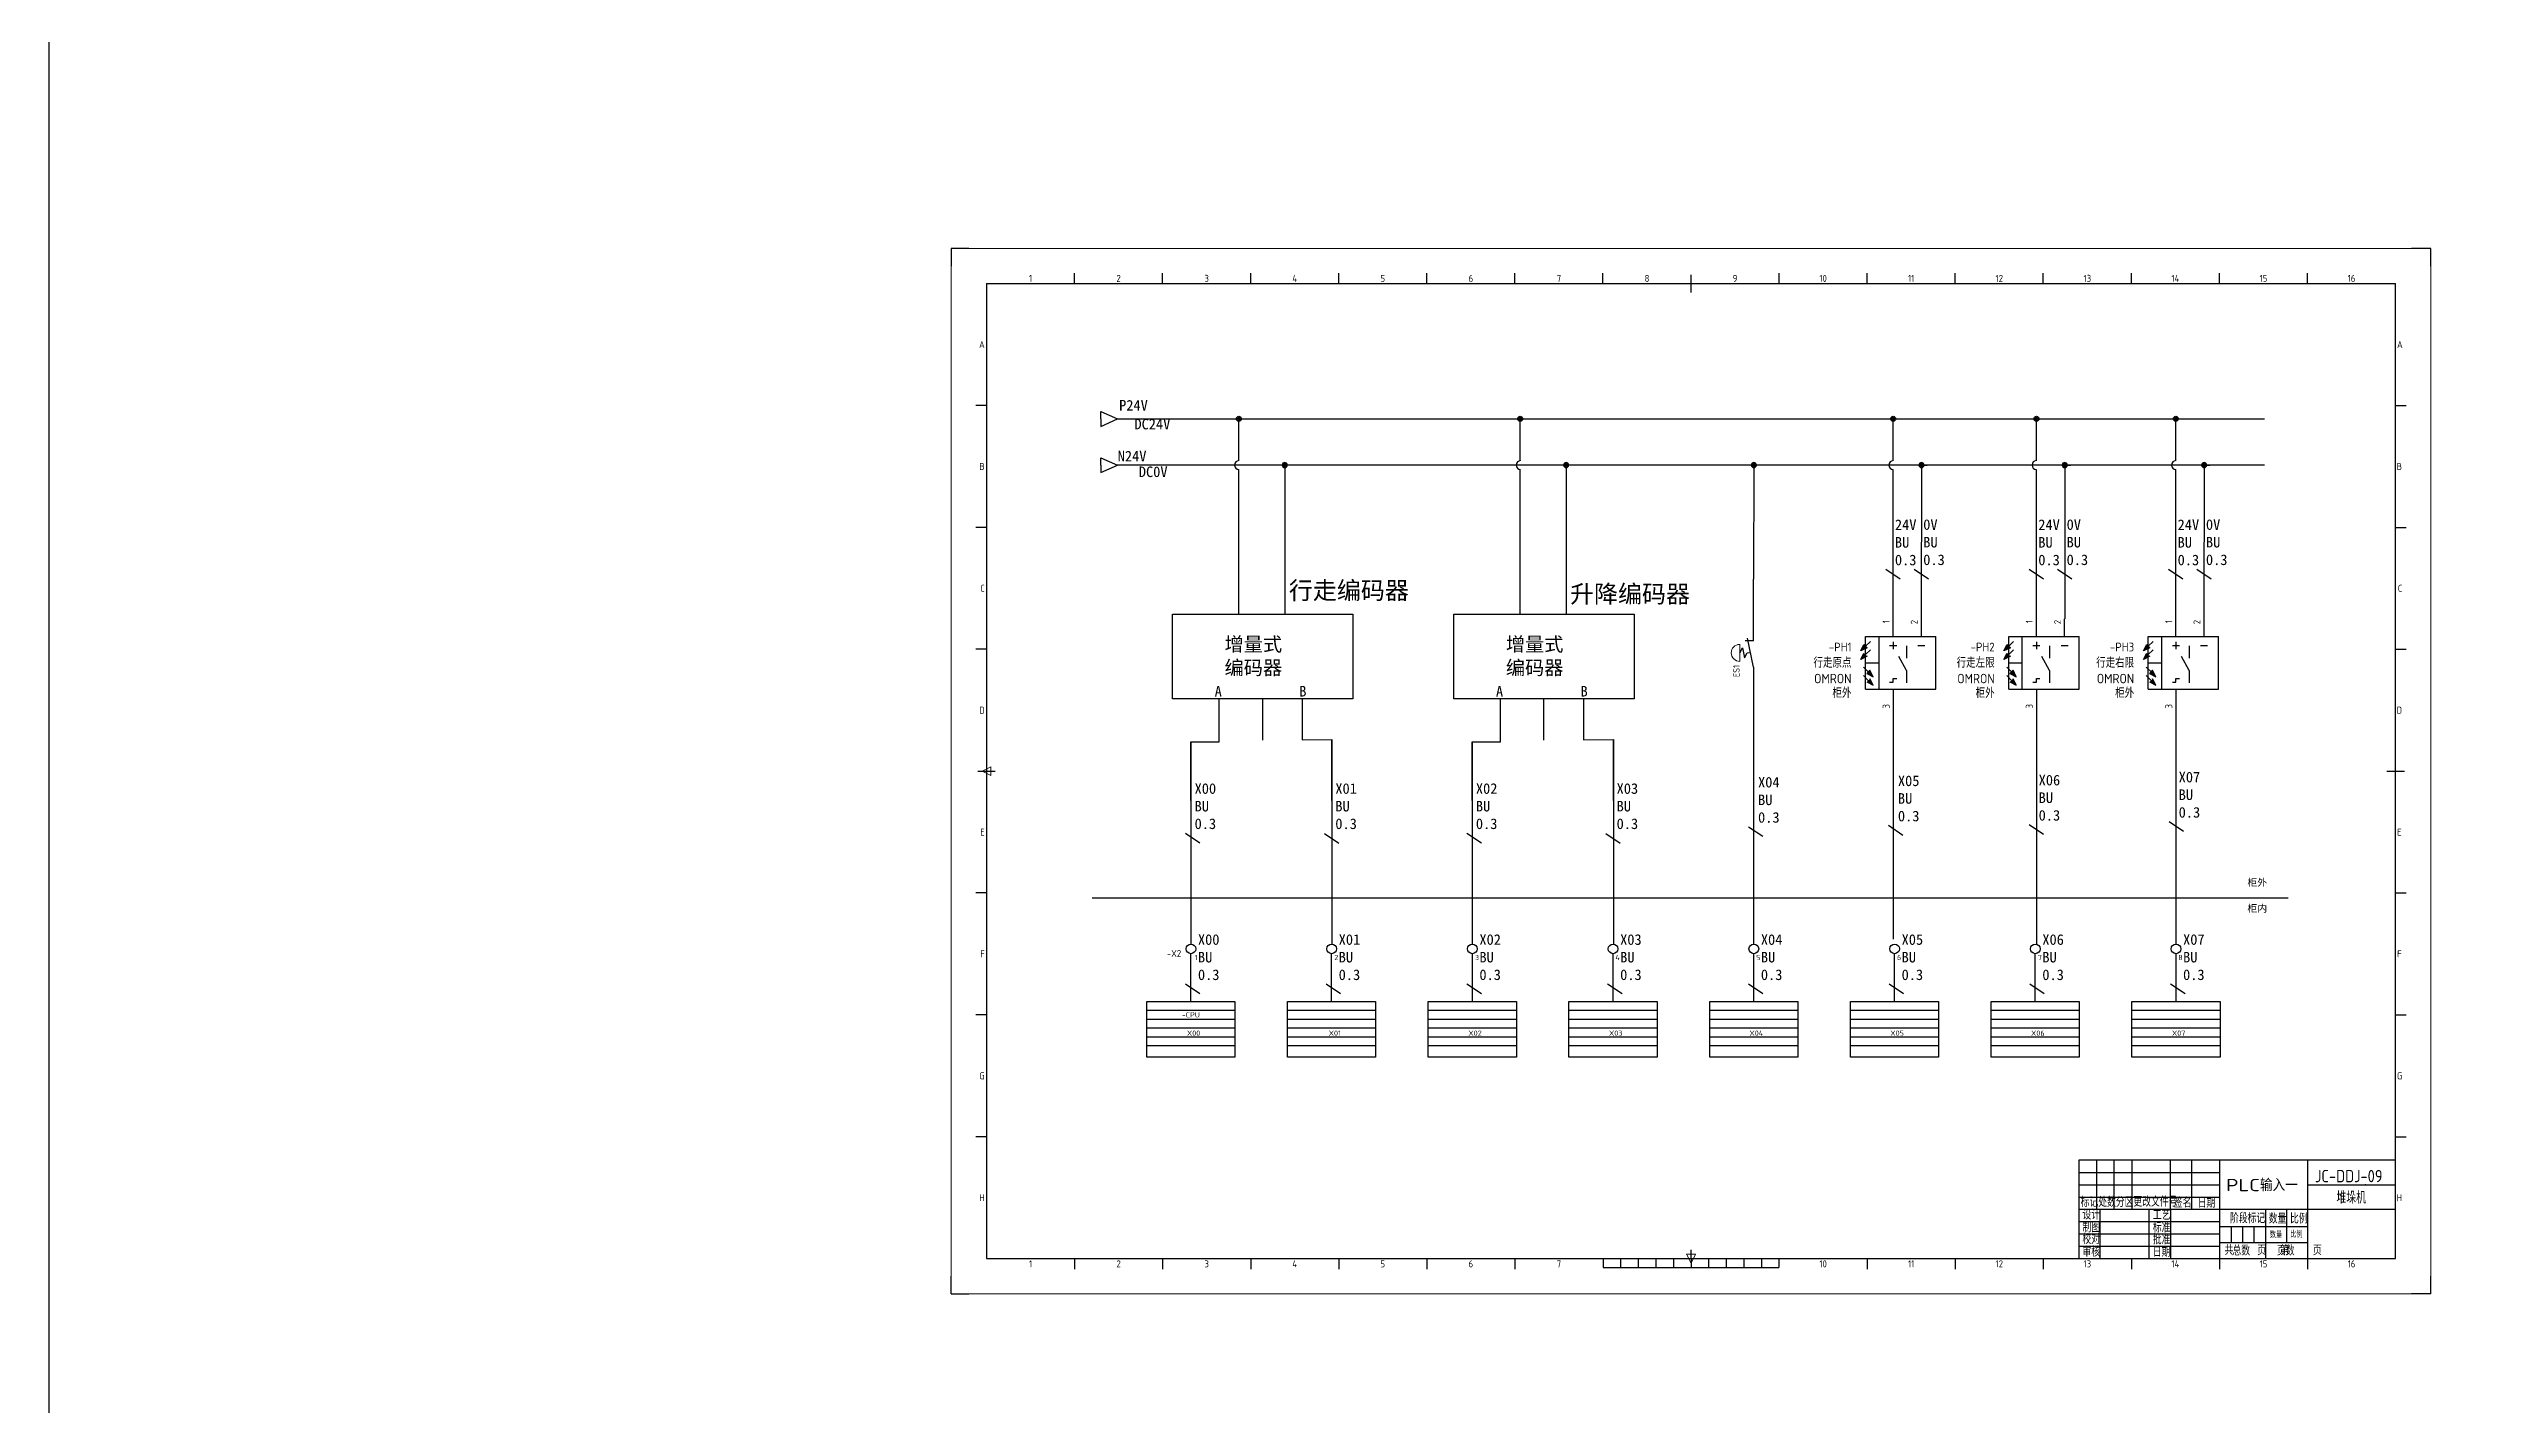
# Model space of a CAD drawing. Header units: inches. Extents: x -128 to 31549, y -2321 to 19035.
# Drawn here: x -128 to 1265, y 4488 to 5259 of the extents above; entities that cross this region are included whole.
import ezdxf
from ezdxf.enums import TextEntityAlignment as Align

# ---------------------------------------------------------------- set-up
doc = ezdxf.new("R2010")
doc.units = ezdxf.units.IN
doc.header["$MEASUREMENT"] = 0
for name, color, linetype in [('AE_BOR', 1, 'Continuous'), ('BLU_0.5mm^2', 5, 'Continuous'), ('DESC', 1, 'Continuous'), ('SYMS', 7, 'Continuous'), ('TAGS', 51, 'Continuous'), ('TAN_0.5mm^2', 31, 'Continuous'), ('TAN_1.5mm^2', 31, 'Continuous'), ('TERMS', 4, 'Continuous'), ('WIRENO', 70, 'Continuous'), ('图框_外框线', 7, 'Continuous'), ('图框_标题栏属性', 1, 'Continuous'), ('图框_标题栏文字', 6, 'Continuous')]:
    doc.layers.add(name, color=color, linetype=linetype)
doc.layers.add('CAXA0', color=7, linetype='Continuous', lineweight=70)
doc.layers.add('CAXA3', color=7, linetype='Continuous', lineweight=25)
doc.styles.get("Standard").update_dxf_attribs({"font": 'txt', "bigfont": 'gbcbig.shx'})
doc.styles.add('WD', font='romans.shx', dxfattribs={"bigfont": 'gbcbig.shx'})
doc.styles.add('WD_IEC', font='ISOCP2.shx', dxfattribs={"width": 0.9, "height": 4, "bigfont": 'gbcbig.shx'})
doc.styles.add('工程字', font='gbenor.shx', dxfattribs={"bigfont": 'gbcbig.shx'})

# ---------------------------------------------------------------- blocks, each defined once
blk = doc.blocks.new('gb_a1')
for p, q in [((20, 574), (20, 20)), ((20, 574), (821, 574)), ((821, 20), (821, 574)), ((20, 20), (821, 20))]:
    blk.add_line(p, q)
at = {"layer": 'AE_BOR', "lineweight": 30}
for p, q in [((10, 594), (0, 594)), ((0, 594), (0, 584)), ((841, 594), (830, 594)), ((841, 584), (841, 594)), ((0, 0), (0, 10)), ((0, 0), (10, 0)), ((841, 0), (830, 0)), ((841, 0), (841, 10))]:
    blk.add_line(p, q, dxfattribs=at)
at = {"layer": 'AE_BOR', "color": 1, "lineweight": 15}
for p, q in [((0, 594), (841, 594)), ((0, 0), (0, 594)), ((841, 594), (841, 0)), ((17.5, 297), (22.5, 299.5)), ((22.5, 294.5), (17.5, 297)), ((22.5, 299.5), (22.5, 294.5)), ((420.5, 17.5), (418, 22.5)), ((418, 22.5), (423, 22.5)), ((423, 22.5), (420.5, 17.5)), ((841, 0), (0, 0))]:
    blk.add_line(p, q, dxfattribs=at)
at = {"layer": 'AE_BOR'}
for p, q in [((70.0625, 574), (70.0625, 580)), ((120.125, 574), (120.125, 580)), ((170.1875, 574), (170.1875, 580)), ((220.25, 574), (220.25, 580)), ((270.3125, 574), (270.3125, 580)), ((320.375, 574), (320.375, 580)), ((370.4375, 574), (370.4375, 580)), ((470.5625, 574), (470.5625, 580)), ((520.625, 574), (520.625, 580)), ((570.6875, 574), (570.6875, 580)), ((620.75, 574), (620.75, 580)), ((670.8125, 574), (670.8125, 580)), ((720.875, 574), (720.875, 580)), ((770.9375, 574), (770.9375, 580)), ((20, 504.75), (14, 504.75)), ((821, 504.75), (827, 504.75)), ((20, 435.5), (14, 435.5)), ((821, 435.5), (827, 435.5)), ((20, 366.25), (14, 366.25)), ((821, 366.25), (827, 366.25)), ((20, 227.75), (14, 227.75)), ((821, 227.75), (827, 227.75)), ((20, 158.5), (14, 158.5)), ((821, 158.5), (827, 158.5)), ((20, 89.25), (14, 89.25)), ((821, 89.25), (827, 89.25)), ((70.0625, 20), (70.0625, 14)), ((120.125, 20), (120.125, 14)), ((170.1875, 20), (170.1875, 14)), ((220.25, 20), (220.25, 14)), ((270.3125, 20), (270.3125, 14)), ((320.375, 20), (320.375, 14)), ((520.625, 20), (520.625, 14)), ((570.6875, 20), (570.6875, 14)), ((620.75, 20), (620.75, 14)), ((670.8125, 20), (670.8125, 14)), ((720.875, 20), (720.875, 14)), ((770.9375, 20), (770.9375, 14))]:
    blk.add_line(p, q, dxfattribs=at)
at = {"layer": 'AE_BOR', "color": 2, "lineweight": 30}
for p, q in [((420.5, 574), (420.5, 579)), ((420.5, 569), (420.5, 574)), ((15, 297), (25, 297)), ((816, 297), (826, 297)), ((370.5, 20), (370.5, 15)), ((370.5, 15), (470.5, 15)), ((380.5, 20), (380.5, 15)), ((390.5, 20), (390.5, 15)), ((400.5, 20), (400.5, 15)), ((410.5, 20), (410.5, 15)), ((420.5, 20), (420.5, 25)), ((420.5, 20), (420.5, 15)), ((430.5, 20), (430.5, 15)), ((440.5, 20), (440.5, 15)), ((450.5, 20), (450.5, 15)), ((460.5, 20), (460.5, 15)), ((470.5, 20), (470.5, 15))]:
    blk.add_line(p, q, dxfattribs=at)
at = {"layer": 'AE_BOR', "style": 'WD_IEC'}
for s, p in [('1', (45.03125, 575)), ('2', (95.09375, 575)), ('3', (145.15625, 575)), ('4', (195.21875, 575)), ('5', (245.28125, 575)), ('6', (295.34375, 575)), ('7', (345.40625, 575)), ('8', (395.46875, 575)), ('9', (445.53125, 575)), ('10', (495.59375, 575)), ('11', (545.65625, 575)), ('12', (595.71875, 575)), ('13', (645.78125, 575)), ('14', (695.84375, 575)), ('15', (745.90625, 575)), ('16', (795.96875, 575)), ('1', (45.03125, 15)), ('2', (95.09375, 15)), ('3', (145.15625, 15)), ('4', (195.21875, 15)), ('5', (245.28125, 15)), ('6', (295.34375, 15)), ('7', (345.40625, 15)), ('10', (495.59375, 15)), ('11', (545.65625, 15)), ('12', (595.71875, 15)), ('13', (645.78125, 15)), ('14', (695.84375, 15)), ('15', (745.90625, 15)), ('16', (795.96875, 15))]:
    blk.add_text(s, height=4, dxfattribs=at).set_placement(p, align=Align.CENTER)
for s, p in [('A', (19, 539.375)), ('A', (825.04762, 539.375)), ('B', (19, 470.125)), ('B', (824.66667, 470.125)), ('C', (19, 400.875)), ('C', (824.85714, 400.875)), ('D', (19, 331.625)), ('D', (824.66667, 331.625)), ('E', (19, 262.375)), ('E', (824.47619, 262.375)), ('F', (19, 193.125)), ('F', (824.47619, 193.125)), ('G', (19, 123.875)), ('G', (824.85714, 123.875)), ('H', (19, 54.625)), ('H', (824.66667, 54.625))]:
    blk.add_text(s, height=4, dxfattribs=at).set_placement(p, align=Align.MIDDLE_RIGHT)
blk = doc.blocks.new('GB_TitleBlock')
at = {"lineweight": -3}
for p, q in [((-50, 42), (0, 42)), ((-50, 28), (0, 28))]:
    blk.add_line(p, q, dxfattribs=at)
blk.add_point((-17, 42), dxfattribs=at)
at = {"layer": '图框_外框线'}
for p, q in [((-170, 56), (-170, 28)), ((-160, 28), (-160, 56)), ((-150, 56), (-150, 28)), ((-128, 28), (-128, 56)), ((-116, 56), (-116, 28)), ((-100, 56), (-100, 0)), ((-50, 56), (-50, 0)), ((-180, 49), (-100, 49)), ((-180, 42), (-100, 42)), ((-180, 35), (-100, 35)), ((-180, 28), (-50, 28)), ((-168, 0), (-168, 28)), ((-140, 0), (-140, 28)), ((-128, 28), (-128, 0)), ((-74, 28), (-74, 0)), ((-62, 28), (-62, 9)), ((-180, 21), (-100, 21)), ((-180, 14), (-100, 14)), ((-50, 18), (-100, 18)), ((-93.5, 18), (-93.5, 9)), ((-87, 18), (-87, 9)), ((-80.5, 18), (-80.5, 9)), ((-180, 7), (-100, 7)), ((-50, 9), (-100, 9))]:
    blk.add_line(p, q, dxfattribs=at)
blk.add_lwpolyline([(0, 56), (-180, 56), (-180, 0), (0, 0), (0, 56)], dxfattribs=at)
at = {"style": 'WD', "flags": 1}
blk.add_attdef('WD_TB', (-168.4, 50.5), '', height=2, dxfattribs=at)
at = {"layer": '图框_标题栏属性', "style": '工程字'}
for tag, p in [('REV3', (-179.6, 50.9)), ('REV2', (-179.4, 43.5)), ('REV1', (-179.4, 36.8))]:
    blk.add_attdef(tag, p, '', height=3, dxfattribs=at)
for tag, height, width, p, p2 in [('REV3DET', 3, 13.288798, (-148.8, 50.8), (-130.5, 50.8)), ('REV2DET', 3, 1.39216, (-148.8, 43.8), (-130.5, 43.8)), ('BY3', 3, 6.930672, (-126.9, 50.8), (-117.4, 50.8)), ('BY2', 3, 6.930672, (-126.9, 43.8), (-117.4, 43.8)), ('RD3', 3, 9.096075, (-114.7, 50.8), (-102.2, 50.8)), ('RD2', 3, 9.096075, (-114.7, 43.8), (-102.2, 43.8)), ('文件名称', 7, 2.04191, (-96.3, 38.3), (-55.6, 38.3)), ('REV1DET', 3, 13.288798, (-148.8, 36.8), (-130.5, 36.8)), ('BY1', 3, 6.930672, (-126.9, 36.8), (-117.4, 36.8)), ('RD1', 3, 9.096075, (-114.7, 36.8), (-102.2, 36.8))]:
    blk.add_attdef(tag, text='', height=height, dxfattribs=dict(at, width=width)).set_placement(p, p2, align=Align.FIT)
for tag, p in [('图号', (-26.6, 46.9)), ('项目名称', (-25.3, 35.2))]:
    blk.add_attdef(tag, text='', height=7, dxfattribs=at).set_placement(p, align=Align.MIDDLE)
at = {"layer": '图框_标题栏属性', "lineweight": -3}
for tag, p in [('罗文根', (-163.6, 22.3)), ('制图', (-163.6, 15.3)), ('标准', (-123.6, 15.3)), ('工艺', (-123.6, 22.3)), ('校对', (-163.6, 8.3)), ('审核', (-163.6, 1.3)), ('批准', (-123.6, 8.3)), ('日期', (-123.6, 1.3))]:
    blk.add_attdef(tag, p, '', height=5, dxfattribs=at)
at = {"layer": '图框_标题栏属性', "style": '工程字'}
for tag, height, p in [('数量', 3.5, (-68, 13.6)), ('比例', 3.5, (-56.4, 13.7)), ('总数', 5, (-87.7, 4.4)), ('页数', 5, (-62.4, 4.4))]:
    blk.add_attdef(tag, text='', height=height, dxfattribs=at).set_placement(p, align=Align.MIDDLE_CENTER)
at = {"layer": '图框_标题栏文字', "style": '工程字'}
for s, p in [('标记', (-179, 29.4)), ('处数', (-169, 29.4)), ('分区', (-159, 29.4)), ('更改文件号', (-149, 29.6)), ('签名', (-126, 29)), ('日期', (-112.5, 29)), ('制图', (-178, 15)), ('设计', (-178, 22.3)), ('标准', (-138, 14.9)), ('工艺', (-138, 22.1)), ('阶段标记', (-94.1, 20.2)), ('数量', (-72.1, 20)), ('比例', (-60, 20)), ('校对', (-178, 8.3)), ('审核', (-178, 1.1)), ('批准', (-138, 8.1)), ('日期', (-138, 1.1)), ('共     页   第     页', (-97.2, 2))]:
    blk.add_text(s, height=5, dxfattribs=at).set_placement(p)
blk = doc.blocks.new('A$C5F215F0F')
for p, q in [((25.1, 31.7), (25.1, 58.8)), ((50.1, 31.7), (50.1, 0)), ((0, 26.7), (50.1, 26.7)), ((0, 21.7), (50.1, 21.7)), ((0, 16.7), (50.1, 16.7)), ((0, 11.7), (50.1, 11.7)), ((0, 6.7), (50.1, 6.7))]:
    blk.add_line(p, q)
blk.add_lwpolyline([(50.1, 0), (0, 0), (0, 31.7), (50.1, 31.7)])
blk.add_circle((25.1, 61.6), 2.75)
at = {"ltscale": 4, "style": 'WD_IEC'}
blk.add_attdef('TAG1', text='', height=4, dxfattribs=at).set_placement((15.5, 57), align=Align.CENTER)
for tag, p in [('TERM03', (39.9, 57.2)), ('TERM02', (30.4, 13.7)), ('TERM01', (30.2, 24))]:
    blk.add_attdef(tag, text='', height=3, dxfattribs=at).set_placement(p, align=Align.MIDDLE_RIGHT)
blk = doc.blocks.new('wddot')
for radius in [0.72, 0.449, 0.223]:
    blk.add_circle((0, 0), radius)
blk = doc.blocks.new('33')
at = {"color": 7}
for p, q in [((554.1, 4866.4), (554.1, 4889.7)), ((578.9, 4866.2), (578.9, 4889.7)), ((601.4, 4889.7), (601.4, 4866.4))]:
    blk.add_line(p, q, dxfattribs=at)
blk.add_lwpolyline([(527.7, 4937.8), (630.1, 4937.8), (630.1, 4889.7), (527.7, 4889.7)], close=True, dxfattribs=at)
at = {"layer": 'WIRENO', "color": 0}
for s, insert, char_height, width, attachment_point in [('{\\fSimSun|b0|i0|c134|p2;增量式\\P编码器}', (573.6, 4902.5), 8, 44.54, 8), ('{\\fSimSun|b0|i0|c134|p2;A}', (551.6, 4896.9), 6, 5, 1), ('{\\fSimSun|b0|i0|c134|p2;B}', (599.7, 4897), 6, 5, 1)]:
    blk.add_mtext(s, dxfattribs=dict(at, insert=insert, char_height=char_height, width=width, attachment_point=attachment_point))
blk = doc.blocks.new('VPE11B16')
for p, q in [((-7.85, -7.5), (-7.85, 7.5)), ((-7.85, 7.5), (12.15, 7.5)), ((-4.1, 7.5), (-4.1, -7.5)), ((0, 7.5), (0, 12.5)), ((8.04, 7.5), (8.04, 12.5)), ((12.15, -7.5), (12.15, 7.5)), ((-9.2, 3.39), (-8.29, 5.2)), ((-7.38, 4.29), (-9.2, 3.39)), ((-9.2, 0.98), (-8.29, 2.8)), ((-7.38, 1.89), (-9.2, 0.98)), ((-8.29, 5.2), (-7.38, 4.29)), ((-7.85, 0), (-4.1, 0)), ((-7.83, 4.75), (-6.47, 6.11)), ((-7.83, 2.34), (-6.47, 3.71)), ((-1, 4.94), (1, 4.94)), ((0, 5.94), (0, 3.94)), ((3.78, -2.12), (1.59, 1.81)), ((3.78, 4.88), (3.78, 1.38)), ((7.04, 4.94), (9.04, 4.94)), ((-7.06, -2.56), (-8.42, -1.2)), ((-7.06, -4.97), (-8.42, -3.6)), ((-6.61, -2.11), (-7.52, -3.02)), ((-7.52, -3.02), (-5.7, -3.92)), ((-7.52, -5.42), (-5.7, -6.33)), ((-5.7, -3.92), (-6.61, -2.11)), ((-5.7, -6.33), (-6.61, -4.51)), ((-1, -5.43), (0, -5.43)), ((0, -5.43), (0, -4.43)), ((0, -4.43), (1, -4.43)), ((3.78, -2.12), (3.78, -5.62)), ((-7.85, -7.5), (12.15, -7.5)), ((0, -7.5), (0, -12.5))]:
    blk.add_line(p, q)
for points in [[(-8.29, 5.2), (-7.38, 4.29), (-9.2, 3.39)], [(-8.29, 2.8), (-7.38, 1.89), (-9.2, 0.98)], [(-6.61, -2.11), (-7.52, -3.02), (-5.7, -3.92)], [(-6.61, -4.51), (-7.52, -5.42), (-5.7, -6.33)]]:
    blk.add_solid(points)
at = {"style": 'WD_IEC'}
for tag, height, p in [('INST', 2.7, (-11.85, 12)), ('LOC', 2.7, (-11.85, 8)), ('TAG1', 2.5, (-11.85, 3.25)), ('DESC2', 2.7, (-11.85, -9.2)), ('DESC1', 2.7, (-11.85, -5.2)), ('DESC3', 2.7, (-11.85, -13.2))]:
    blk.add_attdef(tag, text='', height=height, dxfattribs=at).set_placement(p, align=Align.RIGHT)
for tag, p in [('TERM01', (-1, 12.23)), ('TERM02', (7.04, 12.23))]:
    blk.add_attdef(tag, text='', height=2, rotation=90, dxfattribs=at).set_placement(p, align=Align.RIGHT)
at = {"style": 'WD_IEC', "flags": 1}
for tag, p, height in [('X2TERM01', (0, 12.5), 0.32), ('X2TERM02', (8.04, 12.5), 0.32), ('MFG', (12.69, 6.06), 1.5), ('X4LINK', (-7.85, 0), 0.32), ('X1LINK', (12.15, 0), 0.32), ('CAT', (12.69, 3.56), 1.5), ('ASSYCODE', (12.76, -4.38), 1), ('FAMILY', (12.76, -5.88), 1), ('CATDESC', (12.76, -7.38), 1), ('X8TERM03', (0, -12.5), 0.32)]:
    blk.add_attdef(tag, p, '', height=height, dxfattribs=at)
at = {"lineweight": 15, "style": 'WD_IEC'}
blk.add_attdef('XREF', text='', height=2.5, dxfattribs=at).set_placement((-11.85, -1.35), align=Align.RIGHT)
at = {"style": 'WD_IEC'}
blk.add_attdef('TERM03', (-1, -12.96), '', height=2, rotation=90, dxfattribs=at)

msp = doc.modelspace()

# ---------------------------------------------------------------- linework, layer by layer
at = {"color": 7}
for p, q in [((470, 5048.8), (470, 5053)), ((470, 5053), (479.4, 5048.8)), ((470, 5048.8), (470, 5044.5)), ((470, 5044.5), (479.4, 5048.8)), ((470, 5022.5), (470, 5026.7)), ((470, 5026.7), (479.4, 5022.5)), ((470, 5022.5), (470, 5018.2)), ((470, 5018.2), (479.4, 5022.5)), ((1131.5, 5022.5), (479.4, 5022.5)), ((841.1, 4937.7), (841.1, 4957.7)), ((521.2, 4832), (521.2, 4865.2)), ((601.4, 4832), (601.4, 4866.5)), ((681.1, 4832), (681.1, 4865.2)), ((761.4, 4832), (761.4, 4866.5))]:
    msp.add_line(p, q, dxfattribs=at)
at = {"color": 0}
for p, q in [((916.3, 4963.3), (924.4, 4957.8)), ((932.4, 4963.4), (940.5, 4957.9)), ((932.4, 4963.4), (940.5, 4957.9)), ((997.8, 4963.3), (1005.9, 4957.8)), ((1013.9, 4963.4), (1022, 4957.9)), ((1013.9, 4963.4), (1022, 4957.9)), ((1077, 4963.3), (1085.1, 4957.8)), ((1093.1, 4963.4), (1101.2, 4957.9)), ((1093.1, 4963.4), (1101.2, 4957.9)), ((841.1, 4922.6), (841.1, 4937.7)), ((833.2, 4915.8), (834.8, 4918.7)), ((834.8, 4918.7), (835.8, 4912.9)), ((841.1, 4922.6), (836.2, 4922.6)), ((835.8, 4912.9), (837.5, 4915.9)), ((521.2, 4865.2), (537.2, 4865.2)), ((537.2, 4865.2), (537.2, 4866.4)), ((584.5, 4866.4), (601.4, 4866.5)), ((681.1, 4865.2), (697.1, 4865.2)), ((697.1, 4865.2), (697.1, 4866.4)), ((744.4, 4866.4), (761.4, 4866.5)), ((1077.3, 4820), (1085.5, 4814.5)), ((518.2, 4813.4), (526.3, 4807.9)), ((597.1, 4813.2), (605.2, 4807.7)), ((678.1, 4813.4), (686.3, 4807.9)), ((757.1, 4813.2), (765.2, 4807.7)), ((838.2, 4817), (846.3, 4811.6)), ((917.7, 4817.8), (925.9, 4812.3)), ((997.7, 4818.3), (1005.9, 4812.8)), ((465.1, 4776.6), (1144.9, 4776.6)), ((518.1, 4727.8), (526.3, 4722.3)), ((598.1, 4727.8), (606.3, 4722.3)), ((678.1, 4727.8), (686.3, 4722.3)), ((758.1, 4727.8), (766.3, 4722.3)), ((838.1, 4727.8), (846.3, 4722.3)), ((918.1, 4727.8), (926.3, 4722.3)), ((998.1, 4727.8), (1006.3, 4722.3)), ((1078.1, 4727.8), (1086.3, 4722.3))]:
    msp.add_line(p, q, dxfattribs=at)
at = {"color": 3}
msp.add_lwpolyline([(-127.9, 7703.8), (4880.5, 7703.8), (4880.5, 2061.2), (-127.9, 2061.2)], close=True, dxfattribs=at)
at = {"layer": 'BLU_0.5mm^2', "color": 0}
for p, q in [((574.5, 5022.5), (574.5, 4937.8)), ((734.5, 5022.5), (734.5, 4937.8)), ((841.2, 5022.5), (841.1, 4957.7)), ((936.5, 5022.5), (936.4, 4935.1)), ((1017.9, 5022.5), (1017.9, 4935.1)), ((1097.2, 5022.5), (1097.1, 4935.1)), ((841.1, 4907.7), (841.1, 4750.4)), ((920.4, 4895.1), (920.4, 4753.1)), ((1001.8, 4891), (1001.8, 4750.4)), ((1081.1, 4890.5), (1081.1, 4750.4)), ((521.2, 4865.2), (521.2, 4750.4)), ((601.4, 4866.5), (601.4, 4750.3)), ((681.1, 4865.2), (681.1, 4750.4)), ((761.4, 4866.5), (761.4, 4750.3))]:
    msp.add_line(p, q, dxfattribs=at)
at = {"layer": 'CAXA0', "color": 0, "linetype": 'Continuous', "lineweight": 18}
for p, q in [((833.2, 4915.8), (833.2, 4920.8)), ((833.2, 4915.8), (833.3, 4910.8)), ((839.4, 4915.9), (837.5, 4915.9))]:
    msp.add_line(p, q, dxfattribs=at)
msp.add_arc((833.2, 4915.8), 4.84, 90.4909, 270.4909, dxfattribs=at)
at = {"layer": 'CAXA3', "color": 0}
msp.add_line((841.1, 4907.7), (837.6, 4924.1), dxfattribs=at)
at = {"layer": 'TAN_0.5mm^2', "color": 0, "ltscale": 4}
for p, q in [((479.4, 5048.8), (1131.5, 5048.8)), ((548.5, 5025), (548.5, 5048.8)), ((708.4, 5025), (708.4, 5048.8)), ((920.4, 5025), (920.4, 5048.8)), ((1001.8, 5025), (1001.8, 5048.8)), ((1081.1, 5025), (1081.1, 5048.8)), ((548.5, 4937.8), (548.5, 5019.9)), ((708.4, 4937.8), (708.4, 5019.9)), ((920.4, 4935.1), (920.4, 5019.9)), ((1001.8, 4935.1), (1001.8, 5019.9)), ((1081.1, 4935.1), (1081.1, 5019.9))]:
    msp.add_line(p, q, dxfattribs=at)
for centre in [(548.6, 5022.5), (708.6, 5022.5), (920.5, 5022.5), (1001.9, 5022.5), (1081.2, 5022.5)]:
    msp.add_arc(centre, 2.54, 92.5461, 267.4539, dxfattribs=at)
at = {"layer": 'TAN_1.5mm^2', "color": 0}
for p, q in [((936.5, 5022.5), (939.7, 5022.5)), ((1017.9, 5022.5), (1021.2, 5022.5)), ((1097.2, 5022.5), (1100.4, 5022.5))]:
    msp.add_line(p, q, dxfattribs=at)

# ---------------------------------------------------------------- block references
at = {"color": 0}
for name, p in [('gb_a1', (385, 4551.6)), ('33', (-16.9, 0)), ('33', (143, 0))]:
    msp.add_blockref(name, p, dxfattribs=at)
ref = msp.add_blockref('A$C5F215F0F', (496.1, 4686), dxfattribs=at)
ref.add_attrib('TERM03', '1', dxfattribs={"ltscale": 4, "height": 3, "style": 'WD_IEC'}).set_placement((525, 4742.7), align=Align.MIDDLE_RIGHT)
ref.add_attrib('TERM01', '-CPU', dxfattribs={"ltscale": 4, "height": 3, "style": 'WD_IEC'}).set_placement((526.3, 4710.1), align=Align.MIDDLE_RIGHT)
ref.add_attrib('TAG1', '-X2', dxfattribs={"ltscale": 4, "height": 4, "style": 'WD_IEC'}).set_placement((511.6, 4743), align=Align.CENTER)
ref.add_attrib('TERM02', 'X00', dxfattribs={"ltscale": 4, "height": 3, "style": 'WD_IEC'}).set_placement((526.5, 4699.7), align=Align.MIDDLE_RIGHT)
ref = msp.add_blockref('A$C5F215F0F', (576.1, 4686), dxfattribs=at)
ref.add_attrib('TERM03', '2', dxfattribs={"ltscale": 4, "height": 3, "style": 'WD_IEC'}).set_placement((605, 4742.7), align=Align.MIDDLE_RIGHT)
ref.add_attrib('TERM02', 'X01', dxfattribs={"ltscale": 4, "height": 3, "style": 'WD_IEC'}).set_placement((606.5, 4699.7), align=Align.MIDDLE_RIGHT)
ref = msp.add_blockref('A$C5F215F0F', (656.1, 4686), dxfattribs=at)
ref.add_attrib('TERM03', '3', dxfattribs={"ltscale": 4, "height": 3, "style": 'WD_IEC'}).set_placement((685, 4742.7), align=Align.MIDDLE_RIGHT)
ref.add_attrib('TERM02', 'X02', dxfattribs={"ltscale": 4, "height": 3, "style": 'WD_IEC'}).set_placement((686.5, 4699.7), align=Align.MIDDLE_RIGHT)
ref = msp.add_blockref('A$C5F215F0F', (736.1, 4686), dxfattribs=at)
ref.add_attrib('TERM03', '4', dxfattribs={"ltscale": 4, "height": 3, "style": 'WD_IEC'}).set_placement((765, 4742.7), align=Align.MIDDLE_RIGHT)
ref.add_attrib('TERM02', 'X03', dxfattribs={"ltscale": 4, "height": 3, "style": 'WD_IEC'}).set_placement((766.5, 4699.7), align=Align.MIDDLE_RIGHT)
ref = msp.add_blockref('A$C5F215F0F', (816.1, 4686), dxfattribs=at)
ref.add_attrib('TERM03', '5', dxfattribs={"ltscale": 4, "height": 3, "style": 'WD_IEC'}).set_placement((845, 4742.7), align=Align.MIDDLE_RIGHT)
ref.add_attrib('TERM02', 'X04', dxfattribs={"ltscale": 4, "height": 3, "style": 'WD_IEC'}).set_placement((846.5, 4699.7), align=Align.MIDDLE_RIGHT)
ref = msp.add_blockref('A$C5F215F0F', (896.1, 4686), dxfattribs=at)
ref.add_attrib('TERM03', '6', dxfattribs={"ltscale": 4, "height": 3, "style": 'WD_IEC'}).set_placement((925, 4742.7), align=Align.MIDDLE_RIGHT)
ref.add_attrib('TERM02', 'X05', dxfattribs={"ltscale": 4, "height": 3, "style": 'WD_IEC'}).set_placement((926.5, 4699.7), align=Align.MIDDLE_RIGHT)
ref = msp.add_blockref('A$C5F215F0F', (976.1, 4686), dxfattribs=at)
ref.add_attrib('TERM03', '7', dxfattribs={"ltscale": 4, "height": 3, "style": 'WD_IEC'}).set_placement((1005, 4742.7), align=Align.MIDDLE_RIGHT)
ref.add_attrib('TERM02', 'X06', dxfattribs={"ltscale": 4, "height": 3, "style": 'WD_IEC'}).set_placement((1006.5, 4699.7), align=Align.MIDDLE_RIGHT)
ref = msp.add_blockref('A$C5F215F0F', (1056.1, 4686), dxfattribs=at)
ref.add_attrib('TERM03', '8', dxfattribs={"ltscale": 4, "height": 3, "style": 'WD_IEC'}).set_placement((1085, 4742.7), align=Align.MIDDLE_RIGHT)
ref.add_attrib('TERM02', 'X07', dxfattribs={"ltscale": 4, "height": 3, "style": 'WD_IEC'}).set_placement((1086.5, 4699.7), align=Align.MIDDLE_RIGHT)
ref = msp.add_blockref('GB_TitleBlock', (1206, 4571.6), dxfattribs=at)
ref.add_attrib('页数', '页数', dxfattribs={"layer": '图框_标题栏属性', "height": 5, "style": '工程字'}).set_placement((1143.6, 4575.9), align=Align.MIDDLE_CENTER)
ref.add_attrib('总数', '总数', dxfattribs={"layer": '图框_标题栏属性', "height": 5, "style": '工程字'}).set_placement((1118.3, 4575.9), align=Align.MIDDLE_CENTER)
ref.add_attrib('比例', '比例', dxfattribs={"layer": '图框_标题栏属性', "height": 3.5, "style": '工程字'}).set_placement((1149.6, 4585.3), align=Align.MIDDLE_CENTER)
ref.add_attrib('数量', '数量', dxfattribs={"layer": '图框_标题栏属性', "height": 3.5, "style": '工程字'}).set_placement((1138, 4585.1), align=Align.MIDDLE_CENTER)
ref.add_attrib('项目名称', '堆垛机', dxfattribs={"layer": '图框_标题栏属性', "height": 7, "style": '工程字'}).set_placement((1180.8, 4606.7), align=Align.MIDDLE)
ref.add_attrib('图号', 'JC-DDJ-09', dxfattribs={"layer": '图框_标题栏属性', "height": 7, "style": '工程字'}).set_placement((1179.4, 4618.5), align=Align.MIDDLE)
ref.add_attrib('文件名称', 'PLC输入一', dxfattribs={"layer": '图框_标题栏属性', "height": 7, "style": '工程字', "width": 1.466537}).set_placement((1109.7, 4609.9), (1150.4, 4609.9), align=Align.FIT)
at = {"layer": 'SYMS', "color": 0, "xscale": 2, "yscale": 2, "zscale": 2}
for p in [(548.5, 5048.8), (708.4, 5048.8), (920.4, 5048.8), (1001.8, 5048.8), (1081.1, 5048.8)]:
    msp.add_blockref('wddot', p, dxfattribs=at)
at = {"layer": 'SYMS', "color": 0, "xscale": -2, "yscale": 2, "zscale": 2, "rotation": 90}
for p in [(574.5, 5022.5), (574.5, 5022.5), (734.5, 5022.5), (734.5, 5022.5), (841.2, 5022.5), (936.5, 5022.5), (936.5, 5022.5), (1017.9, 5022.5), (1017.9, 5022.5), (1097.2, 5022.5), (1097.2, 5022.5)]:
    msp.add_blockref('wddot', p, dxfattribs=at)
at = {"layer": 'SYMS', "color": 0}
ref = msp.add_blockref('VPE11B16', (920.4, 4910.1), dxfattribs=dict(at, xscale=2, yscale=2, zscale=2))
ref.add_attrib('TERM02', '2', dxfattribs={"layer": 'TERMS', "height": 4, "rotation": 90, "style": 'WD_IEC'}).set_placement((934.4, 4934.5), align=Align.RIGHT)
ref.add_attrib('TERM01', '1', dxfattribs={"layer": 'TERMS', "height": 4, "rotation": 90, "style": 'WD_IEC'}).set_placement((918.4, 4934.5), align=Align.RIGHT)
ref.add_attrib('TERM03', '3', (918.4, 4884.2), dxfattribs={"layer": 'TERMS', "height": 4, "rotation": 90, "style": 'WD_IEC'})
ref.add_attrib('TAG1', '-PH1', dxfattribs={"layer": 'TAGS', "color": 7, "height": 5, "style": 'WD_IEC'}).set_placement((896.7, 4916.6), align=Align.RIGHT)
ref.add_attrib('DESC1', '行走原点', dxfattribs={"layer": 'DESC', "color": 7, "height": 5.4, "style": 'WD_IEC'}).set_placement((896.7, 4907.4), align=Align.RIGHT)
ref.add_attrib('DESC2', 'OMRON', dxfattribs={"layer": 'DESC', "height": 5.4, "style": 'WD_IEC'}).set_placement((896.7, 4898.5), align=Align.RIGHT)
ref.add_attrib('DESC3', '柜外', dxfattribs={"layer": 'DESC', "height": 5.4, "style": 'WD_IEC'}).set_placement((896.7, 4890.2), align=Align.RIGHT)
ref = msp.add_blockref('VPE11B16', (1001.8, 4910.1), dxfattribs=dict(at, xscale=2, yscale=2, zscale=2))
ref.add_attrib('TERM02', '2', dxfattribs={"layer": 'TERMS', "height": 4, "rotation": 90, "style": 'WD_IEC'}).set_placement((1015.9, 4934.5), align=Align.RIGHT)
ref.add_attrib('TERM01', '1', dxfattribs={"layer": 'TERMS', "height": 4, "rotation": 90, "style": 'WD_IEC'}).set_placement((999.8, 4934.5), align=Align.RIGHT)
ref.add_attrib('TERM03', '3', (999.8, 4884.2), dxfattribs={"layer": 'TERMS', "height": 4, "rotation": 90, "style": 'WD_IEC'})
ref.add_attrib('TAG1', '-PH2', dxfattribs={"layer": 'TAGS', "color": 7, "height": 5, "style": 'WD_IEC'}).set_placement((978.1, 4916.6), align=Align.RIGHT)
ref.add_attrib('DESC1', '行走左限', dxfattribs={"layer": 'DESC', "color": 7, "height": 5.4, "style": 'WD_IEC'}).set_placement((978.1, 4907.4), align=Align.RIGHT)
ref.add_attrib('DESC2', 'OMRON', dxfattribs={"layer": 'DESC', "height": 5.4, "style": 'WD_IEC'}).set_placement((978.1, 4898.5), align=Align.RIGHT)
ref.add_attrib('DESC3', '柜外', dxfattribs={"layer": 'DESC', "height": 5.4, "style": 'WD_IEC'}).set_placement((978.1, 4890.2), align=Align.RIGHT)
ref = msp.add_blockref('VPE11B16', (1081.1, 4910.1), dxfattribs=dict(at, xscale=2, yscale=2, zscale=2))
ref.add_attrib('TERM02', '2', dxfattribs={"layer": 'TERMS', "height": 4, "rotation": 90, "style": 'WD_IEC'}).set_placement((1095.1, 4934.5), align=Align.RIGHT)
ref.add_attrib('TERM01', '1', dxfattribs={"layer": 'TERMS', "height": 4, "rotation": 90, "style": 'WD_IEC'}).set_placement((1079.1, 4934.5), align=Align.RIGHT)
ref.add_attrib('TERM03', '3', (1079.1, 4884.2), dxfattribs={"layer": 'TERMS', "height": 4, "rotation": 90, "style": 'WD_IEC'})
ref.add_attrib('TAG1', '-PH3', dxfattribs={"layer": 'TAGS', "color": 7, "height": 5, "style": 'WD_IEC'}).set_placement((1057.4, 4916.6), align=Align.RIGHT)
ref.add_attrib('DESC1', '行走右限', dxfattribs={"layer": 'DESC', "color": 7, "height": 5.4, "style": 'WD_IEC'}).set_placement((1057.4, 4907.4), align=Align.RIGHT)
ref.add_attrib('DESC2', 'OMRON', dxfattribs={"layer": 'DESC', "height": 5.4, "style": 'WD_IEC'}).set_placement((1057.4, 4898.5), align=Align.RIGHT)
ref.add_attrib('DESC3', '柜外', dxfattribs={"layer": 'DESC', "height": 5.4, "style": 'WD_IEC'}).set_placement((1057.4, 4890.2), align=Align.RIGHT)

# ---------------------------------------------------------------- texts
at = {"color": 0, "char_height": 4, "width": 21.946, "attachment_point": 1}
for s, insert in [('{\\fSimSun|b0|i0|c134|p2;柜外}', (1121.8, 4787.3)), ('{\\fSimSun|b0|i0|c134|p2;柜内}', (1121.8, 4772.6))]:
    msp.add_mtext(s, dxfattribs=dict(at, insert=insert))
at = {"layer": 'SYMS', "color": 0, "insert": (829.5, 4902), "char_height": 3.6, "attachment_point": 1, "rotation": 90, "style": 'WD_IEC'}
msp.add_mtext('ES1', dxfattribs=at)
at = {"layer": 'WIRENO', "color": 0, "attachment_point": 1}
for s, insert, char_height, width in [('{\\fSimSun|b0|i0|c134|p2;P24V}', (480.4, 5059.5), 6, 44.54), ('{\\fSimSun|b0|i0|c134|p2;\\C1;DC24V}', (489.1, 5048.8), 6, 44.54), ('{\\fSimSun|b0|i0|c134|p2;N24V}', (479.6, 5030.6), 6, 44.54), ('{\\fSimSun|b0|i0|c134|p2;\\C1;DC0V}', (491.6, 5021.7), 6, 44.54), ('{\\fSimSun|b0|i0|c134|p2;24V\\PBU\\P0.3}', (921.4, 4991.6), 6, 5), ('{\\fSimSun|b0|i0|c134|p2;0V\\PBU\\P0.3}', (937.5, 4991.7), 6, 5), ('{\\fSimSun|b0|i0|c134|p2;24V\\PBU\\P0.3}', (1002.9, 4991.6), 6, 5), ('{\\fSimSun|b0|i0|c134|p2;0V\\PBU\\P0.3}', (1019, 4991.7), 6, 5), ('{\\fSimSun|b0|i0|c134|p2;24V\\PBU\\P0.3}', (1082.1, 4991.6), 6, 5), ('{\\fSimSun|b0|i0|c134|p2;0V\\PBU\\P0.3}', (1098.2, 4991.7), 6, 5), ('{\\fSimSun|b0|i0|c134|p2;行走编码器}', (576.9, 4956.3), 10, 76.97), ('{\\fSimSun|b0|i0|c134|p2;升降编码器}', (736.7, 4954.3), 10, 76.97), ('{\\fSimSun|b0|i0|c134|p2;X07\\PBU\\P0.3}', (1082.7, 4848.2), 6, 5), ('{\\fSimSun|b0|i0|c134|p2;X00\\PBU\\P0.3}', (523.3, 4841.7), 6, 5), ('{\\fSimSun|b0|i0|c134|p2;X01\\PBU\\P0.3}', (603.3, 4841.7), 6, 5), ('{\\fSimSun|b0|i0|c134|p2;X02\\PBU\\P0.3}', (683.2, 4841.7), 6, 5), ('{\\fSimSun|b0|i0|c134|p2;X03\\PBU\\P0.3}', (763.2, 4841.7), 6, 5), ('{\\fSimSun|b0|i0|c134|p2;X04\\PBU\\P0.3}', (843.6, 4845.3), 6, 5), ('{\\fSimSun|b0|i0|c134|p2;X05\\PBU\\P0.3}', (923.1, 4846.1), 6, 5), ('{\\fSimSun|b0|i0|c134|p2;X06\\PBU\\P0.3}', (1003.1, 4846.5), 6, 5), ('{\\fSimSun|b0|i0|c134|p2;X00\\PBU\\P0.3}', (525.2, 4755.9), 6, 5), ('{\\fSimSun|b0|i0|c134|p2;X01\\PBU\\P0.3}', (605.2, 4755.9), 6, 5), ('{\\fSimSun|b0|i0|c134|p2;X02\\PBU\\P0.3}', (685.2, 4755.9), 6, 5), ('{\\fSimSun|b0|i0|c134|p2;X03\\PBU\\P0.3}', (765.2, 4755.9), 6, 5), ('{\\fSimSun|b0|i0|c134|p2;X04\\PBU\\P0.3}', (845.2, 4755.9), 6, 5), ('{\\fSimSun|b0|i0|c134|p2;X05\\PBU\\P0.3}', (925.2, 4755.9), 6, 5), ('{\\fSimSun|b0|i0|c134|p2;X06\\PBU\\P0.3}', (1005.2, 4755.9), 6, 5), ('{\\fSimSun|b0|i0|c134|p2;X07\\PBU\\P0.3}', (1085.2, 4755.9), 6, 5)]:
    msp.add_mtext(s, dxfattribs=dict(at, insert=insert, char_height=char_height, width=width))

doc.saveas('drawing.dxf')
